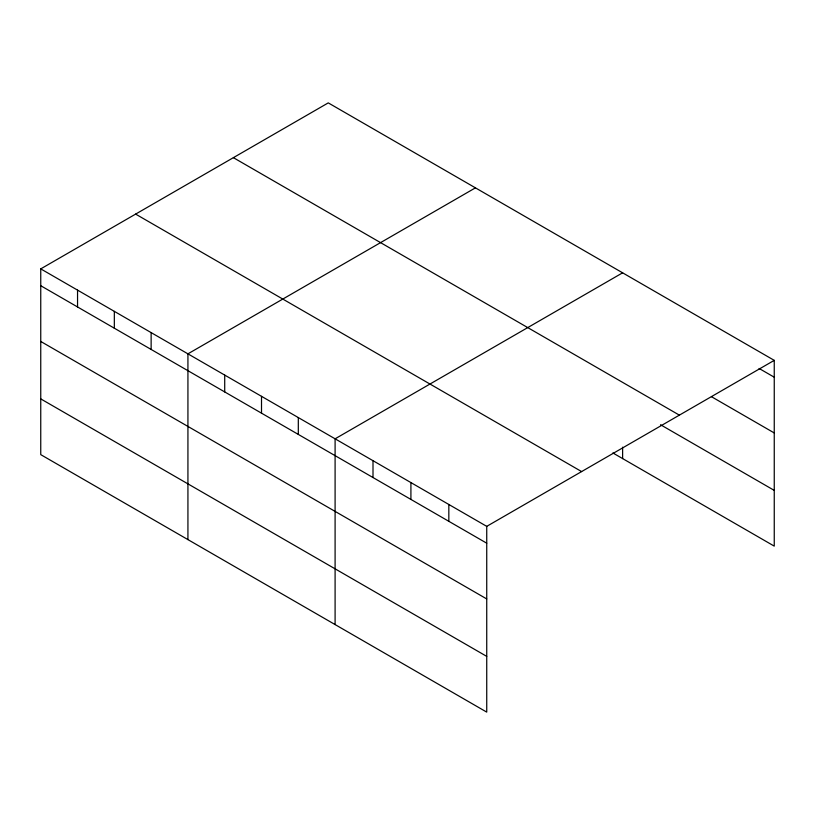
<?xml version="1.0" encoding="UTF-8"?>
<svg xmlns="http://www.w3.org/2000/svg" width="815" height="815" viewBox="0 0 815 815"><rect width="100%" height="100%" fill="white"/><g stroke="black" fill="none" stroke-linecap="round" stroke-linejoin="round"><path stroke-width="1.22" d="M486.738 598.943L486.738 526.358L40.75 268.879L40.75 454.638L486.738 712.116L486.738 598.943L40.75 341.454M612.88 452.957L774.25 546.121L774.25 360.362L328.262 102.884L40.75 268.879M475.44 187.847L187.929 353.842L187.929 539.601M622.619 272.821L335.097 438.816L335.097 624.575M486.738 526.358L774.25 360.362M759.091 368.451L774.25 377.202M711.434 396.681L774.25 432.948M233.385 157.662L679.374 415.141M660.527 424.727L774.25 490.386M135.626 214.101L581.615 471.579M40.75 285.719L486.738 543.198M40.75 398.892L486.738 656.381M622.619 447.18L622.619 458.58M448.831 504.475L448.831 521.315M410.913 482.592L410.913 499.432M373.005 460.699L373.005 477.539M298.31 417.575L298.31 434.415M261.513 396.335L261.513 413.174M224.716 375.094L224.716 391.934M151.132 332.602L151.132 349.441M114.334 311.361L114.334 328.201M77.547 290.12L77.547 306.96"/></g></svg>
